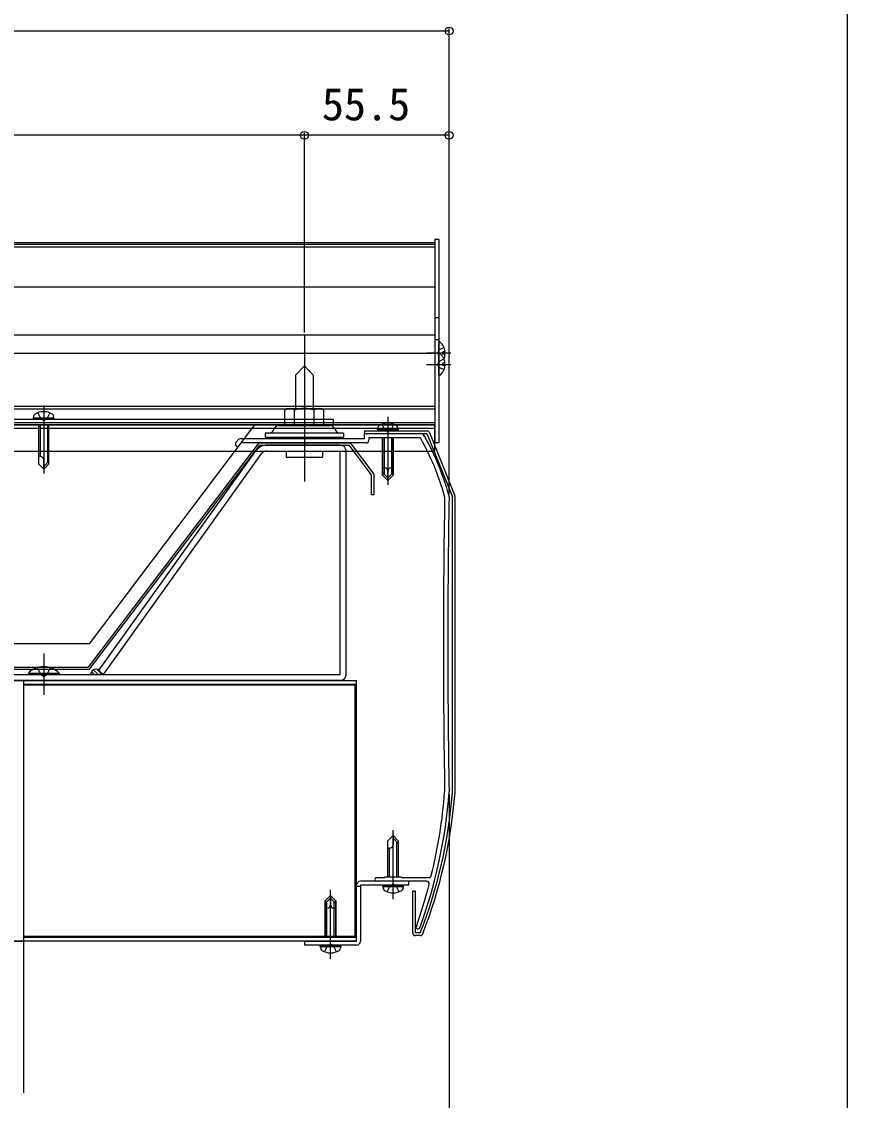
# Model space of a CAD drawing. Units: millimetres, scale not verified. Extents: x -875 to 875, y -1300 to 1294.
# Drawn here: x 558.2 to 875, y 220 to 633.8 of the extents above; entities that cross this region are included whole.
import ezdxf
from ezdxf.enums import TextEntityAlignment as Align

# ---------------------------------------------------------------- set-up
doc = ezdxf.new("R2010")
doc.units = ezdxf.units.MM
doc.header["$LTSCALE"] = 8
for name, color, linetype in [('0-3_YKK_11', 7, 'Continuous'), ('0-4_YKK_12', 2, 'Continuous'), ('0-5_YKK_13', 4, 'Continuous'), ('0-6_YKK_D', 6, 'Continuous'), ('0-7_YKK_ZWAK', 7, 'Continuous')]:
    doc.layers.add(name, color=color, linetype=linetype)
doc.styles.add('ＭＳ ゴシック', font='')
doc.styles.get('ＭＳ ゴシック').set_extended_font_data('MS Gothic')

msp = doc.modelspace()

# ---------------------------------------------------------------- linework, layer by layer
at = {"layer": '0-3_YKK_11'}
for p, q in [((640.493, 472.511), (641.593, 473.611)), ((710.329, 285.804), (710.327, 285.804))]:
    msp.add_line(p, q, dxfattribs=at)
for points in [[(690.4, 472.204), (642.59, 472.204), (640.988, 470.602), (640.493, 471.097)], [(642.3, 473.904), (666.242, 473.904), (666.425, 473.784), (666.975, 473.784), (667.158, 473.904), (689.7, 473.904), (689.7, 475.804), (698.242, 475.804), (698.425, 475.684), (698.975, 475.684), (699.158, 475.804), (711.04, 475.804)], [(711.301, 473.951), (711.04, 474.104), (691.4, 474.104), (691.4, 473.204)], [(694.4, 305.504), (697.4, 305.504), (697.7, 305.804), (703.7, 305.804), (704, 305.504), (714.395, 305.504)], [(713.534, 304.104), (701.158, 304.104), (700.975, 304.224), (700.425, 304.224), (700.242, 304.104), (694.4, 304.104)]]:
    msp.add_lwpolyline(points, dxfattribs=at)
msp.add_lwpolyline([(509.1, 381.104), (509.1, 281.104), (559.1, 281.104), (559.1, 381.104)], close=True, dxfattribs=at)
for centre, radius, start, end in [((641.2, 471.804), 1, 135.00001, 224.99999), ((642.3, 472.904), 1, 89.99998, 134.99997), ((690.4, 473.204), 1, 270.00001, 359.99999), ((711.04, 473.804), 2, 29.41785, 90), ((625.676, 425.669), 98.3, 15.37442, 29.41784), ((625.676, 425.669), 100, 15.23222, 29.41785), ((3943.178, 395.048), 3223.178, 178.99738, 181.00731), ((719.494, 451.465), 1, 358.99738, 15.3744), ((3943.125, 395.048), 3221.425, 178.99303, 181.0087), ((721.198, 451.679), 1, 358.99313, 15.2323), ((531.7, 352.104), 191, 339.83746, 355.83977), ((531.7, 352.104), 189.3, 345.98554, 355.81647), ((719.498, 338.367), 1, 355.81644, 1.00732), ((721.199, 338.32), 1, 355.83974, 1.00868), ((714.395, 306.504), 1, 269.99998, 345.98553), ((694.4, 304.804), 0.7, 89.99999, 270.00001), ((539.901, 346.604), 179.999, 340.57808, 345.93535), ((713.534, 303.104), 1, 345.93533, 89.99999), ((710.327, 286.514), 0.71, 160.5781, 270.00003), ((710.329, 286.514), 0.71, 270, 339.83748)]:
    msp.add_arc(centre, radius, start, end, dxfattribs=at)
at = {"layer": '0-4_YKK_12'}
for p, q in [((716.7, 548.946), (347.15, 548.946)), ((716.7, 548.28), (347.15, 548.28)), ((716.7, 547.33), (347.15, 547.33)), ((716.7, 548.946), (716.7, 477.694)), ((716.7, 532.005), (347.15, 532.005)), ((716.7, 531.968), (347.15, 531.968)), ((716.7, 513.507), (347.15, 513.507)), ((716.7, 506.554), (347.15, 506.554)), ((716.7, 486.194), (347.15, 486.194)), ((716.7, 485.194), (347.15, 485.194)), ((347.15, 479.194), (716.7, 479.194)), ((347.15, 381.104), (686.7, 381.104)), ((686.7, 281.104), (686.7, 381.104)), ((686.7, 379.604), (559.1, 379.604)), ((559.1, 379.604), (686.2, 379.604)), ((686.7, 379.304), (559.1, 379.304)), ((686.2, 282.604), (686.2, 379.604)), ((686.2, 377.404), (686.7, 377.404)), ((686.2, 370.604), (686.7, 370.604)), ((686.2, 291.604), (686.7, 291.604)), ((686.7, 282.904), (559.1, 282.904)), ((686.7, 282.604), (559.1, 282.604)), ((559.1, 282.604), (686.2, 282.604)), ((686.2, 284.804), (686.7, 284.804)), ((686.7, 281.104), (347.15, 281.104)), ((559.1, 222.904), (559.1, 281.104))]:
    msp.add_line(p, q, dxfattribs=at)
for points in [[(716.7, 479.194), (677.7, 479.194), (347.15, 479.194)], [(716.7, 477.694), (646.566, 477.694), (347.15, 477.694)]]:
    msp.add_lwpolyline(points, dxfattribs=at)
at = {"layer": '0-5_YKK_13'}
for p, q in [((718.2, 550.2), (718.2, 472.39)), ((718.2, 520.241), (716.7, 520.241)), ((666.7, 513.507), (666.7, 457.47)), ((718.2, 511.704), (716.7, 511.704)), ((718.2, 502.752), (718.2, 510.704)), ((713.529, 506.728), (722.871, 506.728)), ((718.412, 507.873), (717.803, 506.728)), ((718.2, 505.981), (717.803, 506.728)), ((718.2, 498.352), (718.2, 506.303)), ((720.277, 508.803), (718.412, 507.873)), ((720.683, 507.153), (719.8, 507.153)), ((666.7, 501.804), (663.3, 498.158)), ((666.7, 501.804), (670.1, 498.158)), ((713.529, 502.327), (722.871, 502.327)), ((718.412, 503.472), (717.803, 502.327)), ((720.277, 504.402), (718.412, 503.472)), ((720.683, 502.752), (719.8, 502.752)), ((720.277, 504.653), (720.125, 504.729)), ((663.3, 498.158), (663.3, 485.404)), ((670.1, 498.158), (670.1, 485.404)), ((566.7, 486.593), (566.7, 460.482)), ((660.2, 485.404), (659.194, 484.823)), ((659.194, 478.904), (659.194, 484.823)), ((660.2, 485.404), (673.2, 485.404)), ((662.947, 478.904), (662.947, 484.823)), ((670.453, 478.904), (670.453, 484.823)), ((673.2, 485.404), (674.206, 484.823)), ((674.206, 478.904), (674.206, 484.823)), ((677.7, 481.194), (347.15, 481.194)), ((562.788, 481.694), (562.96, 482.669)), ((570.612, 481.694), (562.788, 481.694)), ((562.788, 481.694), (562.876, 481.194)), ((570.524, 481.194), (562.876, 481.194)), ((564.4, 483.773), (565.555, 481.457)), ((565.555, 481.457), (566.7, 480.848)), ((567.845, 481.457), (566.7, 480.848)), ((569, 483.773), (567.845, 481.457)), ((570.612, 481.694), (570.44, 482.669)), ((570.612, 481.694), (570.524, 481.194)), ((677.7, 481.194), (677.7, 479.194)), ((698.7, 482.203), (698.7, 456.092)), ((716.7, 479.894), (347.15, 479.894)), ((347.15, 479.194), (677.7, 479.194)), ((564.7, 479.194), (564.7, 464.194)), ((565.3, 479.194), (565.3, 466.994)), ((568.1, 479.194), (568.1, 464.594)), ((568.7, 464.194), (568.7, 479.194)), ((584.2, 395.194), (647.7, 479.194)), ((652.95, 475.904), (651.7, 475.904)), ((651.7, 475.904), (651.7, 474.404)), ((680.45, 475.904), (652.95, 475.904)), ((656.9, 478.904), (676.5, 478.904)), ((659.194, 478.904), (674.206, 478.904)), ((681.7, 475.904), (680.45, 475.904)), ((681.7, 475.904), (681.7, 474.404)), ((689.7, 476.804), (713.7, 476.804)), ((689.7, 476.804), (689.7, 475.804)), ((694.788, 477.304), (694.96, 478.279)), ((694.788, 477.304), (694.96, 478.279)), ((702.612, 477.304), (694.788, 477.304)), ((694.788, 477.304), (694.876, 476.804)), ((694.788, 477.304), (702.612, 477.304)), ((694.788, 477.304), (694.876, 476.804)), ((702.524, 476.804), (694.876, 476.804)), ((694.876, 476.804), (702.524, 476.804)), ((696.4, 479.383), (697.555, 477.067)), ((696.4, 479.383), (697.555, 477.067)), ((697.555, 477.067), (698.7, 476.458)), ((697.555, 477.067), (698.7, 476.458)), ((698.7, 479.598), (698.7, 473.01)), ((699.845, 477.067), (698.7, 476.458)), ((699.845, 477.067), (698.7, 476.458)), ((701, 479.383), (699.845, 477.067)), ((701, 479.383), (699.845, 477.067)), ((702.612, 477.304), (702.44, 478.279)), ((702.612, 477.304), (702.44, 478.279)), ((702.612, 477.304), (702.524, 476.804)), ((702.612, 477.304), (702.524, 476.804)), ((714.627, 476.178), (724.416, 451.95)), ((649.2, 472.204), (583.803, 386.204)), ((651.7, 474.404), (681.7, 474.404)), ((654.7, 474.404), (654.7, 473.904)), ((678.7, 474.404), (678.7, 473.904)), ((684.2, 472.204), (693.279, 460.264)), ((689.7, 475.804), (713.7, 475.804)), ((696.7, 474.104), (696.7, 459.804)), ((696.7, 459.804), (696.7, 474.104)), ((697.3, 474.104), (697.3, 462.604)), ((697.3, 474.104), (697.3, 460.204)), ((700.1, 474.104), (700.1, 460.204)), ((700.1, 474.104), (700.1, 462.604)), ((700.7, 459.804), (700.7, 474.104)), ((700.7, 474.104), (700.7, 459.804)), ((713.7, 475.804), (723.489, 451.576)), ((584.2, 385.404), (649.597, 471.404)), ((587.659, 384.743), (648.114, 469.189)), ((649.597, 471.404), (683.803, 471.404)), ((680.4, 471.404), (652.424, 471.404)), ((652.424, 469.104), (680.4, 469.104)), ((673.7, 469.104), (673.7, 466.804)), ((680.4, 383.404), (680.4, 469.104)), ((682.7, 383.404), (682.7, 469.104)), ((692.479, 459.994), (683.803, 471.404)), ((565.367, 466.994), (564.7, 466.994)), ((564.7, 464.194), (566.7, 462.194)), ((566.7, 462.194), (566.7, 465.661)), ((568.7, 465.194), (566.7, 463.194)), ((568.7, 464.194), (566.7, 462.194)), ((697.367, 462.604), (696.7, 462.604)), ((696.7, 460.804), (698.7, 458.804)), ((696.7, 459.804), (698.7, 457.804)), ((696.7, 459.804), (698.7, 457.804)), ((698.7, 457.804), (698.7, 461.271)), ((698.7, 457.804), (698.7, 461.271)), ((700.7, 460.804), (698.7, 458.804)), ((700.7, 459.804), (698.7, 457.804)), ((700.7, 459.804), (698.7, 457.804)), ((700.033, 462.604), (700.7, 462.604)), ((723.489, 337.995), (723.489, 451.576)), ((724.489, 338.289), (724.489, 451.576)), ((566.7, 391.404), (566.7, 375.604)), ((549.2, 385.404), (584.2, 385.404)), ((549.597, 386.204), (583.803, 386.204)), ((587.627, 383.404), (585.827, 385.204)), ((588.664, 383.781), (587.077, 385.368)), ((548.242, 383.404), (680.4, 383.404)), ((680.4, 381.104), (548.242, 381.104)), ((560.8, 383.913), (560.8, 383.404)), ((560.8, 383.404), (572.6, 383.404)), ((584.799, 383.404), (584.702, 383.5)), ((586.213, 383.404), (585.063, 384.553)), ((700.7, 297.262), (700.7, 323.738)), ((698.7, 319.604), (700.7, 321.604)), ((698.7, 305.904), (698.7, 319.604)), ((702.7, 319.604), (700.7, 321.604)), ((700.7, 321.604), (700.7, 318.137)), ((702.7, 318.604), (700.7, 320.604)), ((702.1, 305.904), (702.1, 319.204)), ((702.7, 319.604), (702.7, 305.904)), ((699.367, 316.804), (698.7, 316.804)), ((699.3, 305.904), (699.3, 316.804)), ((700.7, 298.404), (700.7, 308.332)), ((686.7, 281.104), (686.7, 302.604)), ((686.7, 281.104), (686.7, 302.604)), ((686.7, 281.104), (686.7, 302.604)), ((688.2, 302.104), (686.7, 302.104)), ((688.2, 302.104), (686.7, 302.104)), ((688.2, 302.104), (686.7, 302.104)), ((706.7, 304.104), (688.2, 304.104)), ((706.7, 304.104), (688.2, 304.104)), ((706.7, 304.104), (688.2, 304.104)), ((688.2, 302.604), (688.2, 281.104)), ((706.7, 302.604), (688.2, 302.604)), ((688.2, 302.604), (688.2, 281.104)), ((706.7, 302.604), (688.2, 302.604)), ((688.2, 302.604), (688.2, 281.104)), ((706.7, 302.604), (688.2, 302.604)), ((696.788, 302.104), (696.876, 302.604)), ((696.788, 302.104), (696.96, 301.129)), ((696.876, 302.604), (704.524, 302.604)), ((698.4, 300.024), (699.555, 302.341)), ((699.555, 302.341), (700.7, 302.95)), ((701.845, 302.341), (700.7, 302.95)), ((703, 300.024), (701.845, 302.341)), ((704.612, 302.104), (704.44, 301.129)), ((706.7, 302.604), (706.7, 304.104)), ((706.7, 302.604), (706.7, 304.104)), ((706.7, 302.604), (706.7, 304.104)), ((674.7, 296.604), (676.7, 298.604)), ((674.7, 296.604), (676.7, 298.604)), ((674.7, 296.604), (676.7, 298.604)), ((676.7, 274.262), (676.7, 300.738)), ((676.7, 274.262), (676.7, 300.738)), ((676.7, 274.262), (676.7, 300.738)), ((678.7, 296.604), (676.7, 298.604)), ((676.7, 298.604), (676.7, 295.137)), ((678.7, 296.604), (676.7, 298.604)), ((676.7, 298.604), (676.7, 295.137)), ((678.7, 296.604), (676.7, 298.604)), ((676.7, 298.604), (676.7, 295.137)), ((708.256, 284.26), (708.343, 300.26)), ((709.343, 300.255), (708.343, 300.26)), ((674.7, 295.604), (676.7, 297.604)), ((674.7, 296.604), (674.7, 282.904)), ((674.7, 282.904), (674.7, 296.604)), ((674.7, 282.904), (674.7, 296.604)), ((675.367, 293.804), (674.7, 293.804)), ((675.367, 293.804), (674.7, 293.804)), ((675.3, 282.904), (675.3, 296.204)), ((675.3, 282.904), (675.3, 293.804)), ((675.3, 282.904), (675.3, 293.804)), ((678.7, 295.604), (676.7, 297.604)), ((678.7, 295.604), (676.7, 297.604)), ((678.033, 293.804), (678.7, 293.804)), ((678.1, 282.904), (678.1, 296.204)), ((678.1, 282.904), (678.1, 296.204)), ((678.1, 282.904), (678.1, 293.804)), ((678.7, 282.904), (678.7, 296.604)), ((678.7, 296.604), (678.7, 282.904)), ((678.7, 296.604), (678.7, 282.904)), ((676.7, 275.404), (676.7, 284.816)), ((711.117, 283.245), (709.251, 283.255)), ((666.7, 281.104), (686.7, 281.104)), ((666.7, 281.104), (666.7, 279.604)), ((666.7, 281.104), (686.7, 281.104)), ((666.7, 281.104), (666.7, 279.604)), ((666.7, 281.104), (686.7, 281.104)), ((666.7, 281.104), (666.7, 279.604)), ((686.7, 279.604), (666.7, 279.604)), ((686.7, 279.604), (666.7, 279.604)), ((686.7, 279.604), (666.7, 279.604)), ((672.788, 279.104), (672.876, 279.604)), ((672.788, 279.104), (672.876, 279.604)), ((672.788, 279.104), (672.96, 278.129)), ((672.788, 279.104), (672.96, 278.129)), ((672.788, 279.104), (672.96, 278.129)), ((680.524, 279.604), (672.876, 279.604)), ((672.876, 279.604), (680.524, 279.604)), ((672.876, 279.604), (680.524, 279.604)), ((674.4, 277.024), (675.555, 279.341)), ((674.4, 277.024), (675.555, 279.341)), ((674.4, 277.024), (675.555, 279.341)), ((675.555, 279.341), (676.7, 279.95)), ((675.555, 279.341), (676.7, 279.95)), ((675.555, 279.341), (676.7, 279.95)), ((677.845, 279.341), (676.7, 279.95)), ((677.845, 279.341), (676.7, 279.95)), ((677.845, 279.341), (676.7, 279.95)), ((679, 277.024), (677.845, 279.341)), ((679, 277.024), (677.845, 279.341)), ((679, 277.024), (677.845, 279.341)), ((680.612, 279.104), (680.44, 278.129)), ((680.612, 279.104), (680.44, 278.129)), ((680.612, 279.104), (680.44, 278.129)), ((680.612, 279.104), (680.524, 279.604))]:
    msp.add_line(p, q, dxfattribs=at)
for points in [[(718.2, 550.2), (716.7, 550.2), (716.7, 472.39), (718.2, 472.39)], [(720.683, 506.303), (719.8, 506.303), (719.8, 507.153)], [(720.277, 500.252), (718.412, 501.182), (717.803, 502.327)], [(720.683, 501.902), (719.8, 501.902), (719.8, 502.752)], [(347.15, 469.094), (716.7, 469.094), (716.7, 479.894)], [(584.2, 395.194), (549.2, 395.194), (485.7, 479.194)], [(684.2, 472.204), (649.2, 472.204), (684.2, 472.204)], [(649.985, 467.85), (589.529, 383.404), (587.659, 384.743)], [(659.7, 469.104), (659.7, 466.804), (673.7, 466.804)], [(693.279, 460.264), (693.279, 452.264), (692.479, 452.264), (692.479, 459.994)], [(564.2, 386.015), (565.555, 383.237), (566.7, 382.628)], [(569.2, 386.015), (567.845, 383.237), (566.7, 382.628)], [(560.8, 383.913), (572.6, 383.913), (572.6, 383.404)], [(696.788, 302.104), (704.612, 302.104), (704.524, 302.604)], [(711.123, 284.245), (709.256, 284.255), (709.343, 300.255)], [(680.612, 279.104), (672.788, 279.104), (672.876, 279.604)], [(672.788, 279.104), (680.612, 279.104), (680.524, 279.604)], [(672.788, 279.104), (680.612, 279.104), (680.524, 279.604)]]:
    msp.add_lwpolyline(points, dxfattribs=at)
for centre, radius, start, end in [((718.474, 510.704), 0.274, 52.28591, 180), ((715.4, 506.728), 5.3, 4.59941, 52.28591), ((718.474, 506.303), 0.274, 52.28591, 180), ((715.4, 502.327), 5.3, 4.59941, 52.28591), ((715.4, 506.728), 5.3, 335.4711, 355.40059), ((715.4, 502.327), 5.3, 307.71409, 355.40059), ((718.474, 498.352), 0.274, 180, 307.71409), ((566.7, 477.694), 6.5, 59.36409, 120.63591), ((661.071, 482.081), 3.323, 55.61575, 124.38425), ((666.7, 472.984), 12.419, 72.41205, 107.58795), ((672.329, 482.081), 3.323, 55.61575, 124.38425), ((563.846, 482.512), 0.9, 120.63591, 170), ((569.554, 482.512), 0.9, 10, 59.36409), ((652.95, 478.004), 2.1, 270, 344.4373), ((656.9, 476.904), 2, 90, 164.4373), ((676.5, 476.904), 2, 15.5627, 90), ((680.45, 478.004), 2.1, 195.5627, 270), ((695.846, 478.122), 0.9, 120.63591, 170), ((695.846, 478.122), 0.9, 120.63591, 170), ((698.7, 473.304), 6.5, 59.36409, 120.63591), ((698.7, 473.304), 6.5, 59.36409, 120.63591), ((701.554, 478.122), 0.9, 10, 59.36409), ((701.554, 478.122), 0.9, 10, 59.36409), ((713.7, 475.804), 1, 22, 90), ((652.424, 466.104), 5.3, 90, 144.40078), ((652.424, 466.104), 3, 90, 144.40078), ((680.4, 469.104), 2.3, 0, 90), ((565.367, 465.661), 1.333, 0, 90), ((697.367, 461.271), 1.333, 0, 90), ((700.033, 461.271), 1.333, 90, 180), ((723.489, 451.576), 1, 0, 22), ((566.7, 378.171), 8.232, 44.2189, 135.7811), ((586.7, 383.404), 2, 0, 180), ((680.4, 383.404), 2.3, 270, 0), ((534.245, 353.259), 189.865, 338.68516, 355.33966), ((535.197, 352.953), 189.865, 338.68516, 355.52319), ((721.489, 337.995), 2, 355.33966, 0), ((722.489, 338.289), 2, 355.52319, 0), ((699.367, 318.137), 1.333, 270, 0), ((688.2, 302.604), 1.5, 90, 180), ((688.2, 302.604), 1.5, 90, 180), ((688.2, 302.604), 1.5, 90, 180), ((697.846, 301.286), 0.9, 190, 239.36409), ((700.7, 306.104), 6.5, 239.36409, 300.63591), ((703.554, 301.286), 0.9, 300.63591, 350), ((675.367, 295.137), 1.333, 270, 0), ((675.367, 295.137), 1.333, 270, 0), ((678.033, 295.137), 1.333, 180, 270), ((709.256, 284.255), 1, 179.68902, 269.68902), ((711.123, 284.245), 1, 269.68902, 342.18833), ((673.846, 278.286), 0.9, 190, 239.36409), ((673.846, 278.286), 0.9, 190, 239.36409), ((673.846, 278.286), 0.9, 190, 239.36409), ((676.7, 283.104), 6.5, 239.36409, 300.63591), ((676.7, 283.104), 6.5, 239.36409, 300.63591), ((676.7, 283.104), 6.5, 239.36409, 300.63591), ((679.554, 278.286), 0.9, 300.63591, 350), ((679.554, 278.286), 0.9, 300.63591, 350), ((679.554, 278.286), 0.9, 300.63591, 350), ((686.7, 281.104), 1.5, 270, 0), ((686.7, 281.104), 1.5, 270, 0), ((686.7, 281.104), 1.5, 270, 0)]:
    msp.add_arc(centre, radius, start, end, dxfattribs=at)
at = {"layer": '0-6_YKK_D'}
for p, q in [((722.197, 630.2), (-678.997, 630.2)), ((722.197, 452.662), (722.197, 631.2)), ((666.7, 590.2), (-623.5, 590.2)), ((666.7, 514.507), (666.7, 591.2)), ((666.7, 514.507), (666.7, 591.2)), ((722.197, 590.2), (666.7, 590.2)), ((722.197, 452.662), (722.197, 591.2)), ((722.2, 337.338), (722.2, -437.554))]:
    msp.add_line(p, q, dxfattribs=at)
for centre in [(722.197, 630.2), (666.7, 590.2), (666.7, 590.2), (722.197, 590.2)]:
    msp.add_circle(centre, 1.5, dxfattribs=at)
at = {"layer": '0-7_YKK_ZWAK'}
msp.add_lwpolyline([(-875, -1299.8), (875, -1299.8), (875, 1250.2)], dxfattribs=at)

# ---------------------------------------------------------------- texts
at = {"layer": '0-6_YKK_D', "style": 'ＭＳ ゴシック'}
msp.add_text('55.5', height=12.46, dxfattribs=at).set_placement((673.392, 592.2), align=Align.BOTTOM_LEFT)

doc.saveas('drawing.dxf')
